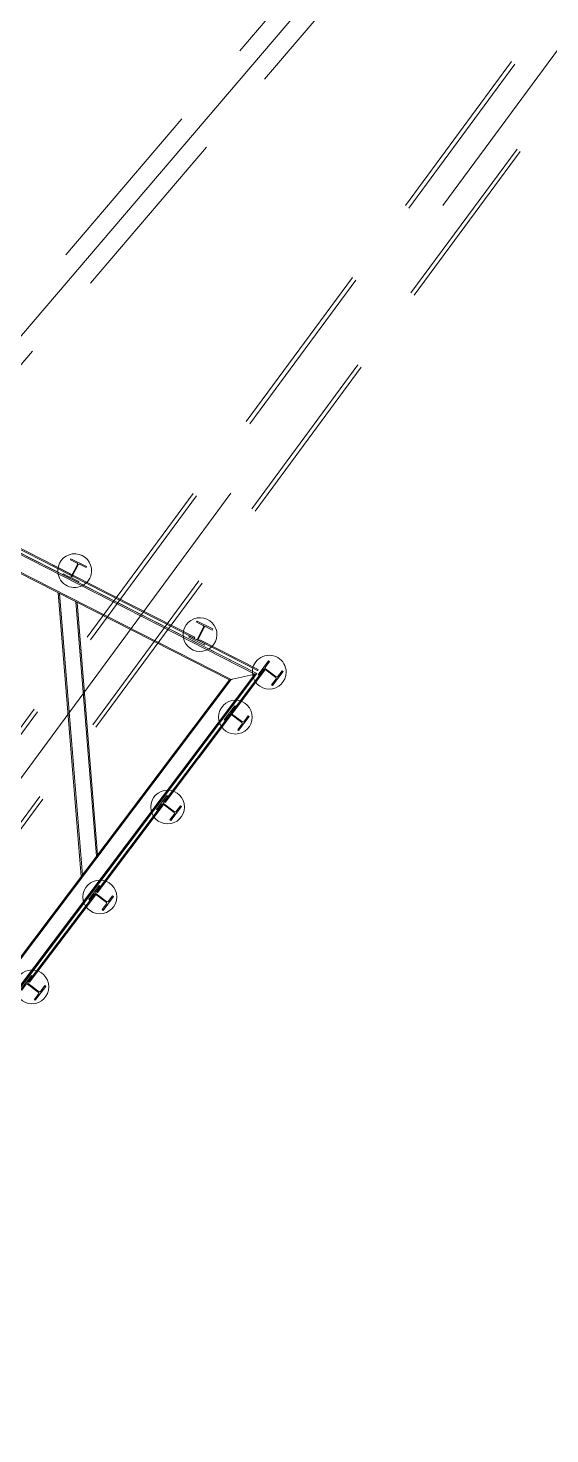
# Model space of a CAD drawing. Header units: metres. Extents: x 1753726 to 1755216, y 5920592 to 5921703.
# Drawn here: x 1753821.09 to 1753830.35, y 5920794.53 to 5920819.49 of the extents above; entities that cross this region are included whole.
import ezdxf

# ---------------------------------------------------------------- set-up
doc = ezdxf.new("R2010")
doc.units = ezdxf.units.M
doc.linetypes.add('CENTER', pattern=[50.8, 31.75, -6.35, 6.35, -6.35])
doc.linetypes.add('HIDDEN2', pattern=[4.7625, 3.175, -1.5875])
for name, color, linetype, lineweight in [('A-WALL-____-OTLN', 2, 'Continuous', 9), ('P-PIPE-____-CNTR', 1, 'CENTER', 9), ('P-PIPE-____-OTLN', 6, 'HIDDEN2', 18), ('S-BEAM-____-OTLN', 7, 'Continuous', 9), ('S-COLS-____-OTLN', 52, 'Continuous', 9), ('S-FNDN-____-OTLN', 7, 'Continuous', 9)]:
    doc.layers.add(name, color=color, linetype=linetype, lineweight=lineweight)

# ---------------------------------------------------------------- blocks, each defined once
blk = doc.blocks.new('308492-ARUP-TUTB-MOD-0001_rvt-1-X-ARUP-GL-HERNE_BAY_ALIGNMENT')
at = {"layer": 'P-PIPE-____-CNTR'}
for p, q in [((1753815.765, 5920807.934), (1753854.977, 5920853.905)), ((1753815.765, 5920807.934), (1753854.977, 5920853.905)), ((1753745.569, 5920703.891), (1753855.535, 5920853.084)), ((1753745.569, 5920703.891), (1753855.535, 5920853.084))]:
    blk.add_line(p, q, dxfattribs=at)
at = {"layer": 'P-PIPE-____-OTLN'}
for p, q in [((1753854.725, 5920854.12), (1753815.513, 5920808.148)), ((1753816.017, 5920807.719), (1753855.229, 5920853.691)), ((1753855.104, 5920853.402), (1753745.137, 5920704.209)), ((1753855.164, 5920853.357), (1753745.198, 5920704.164)), ((1753745.943, 5920703.615), (1753855.909, 5920852.808)), ((1753746, 5920703.573), (1753855.967, 5920852.766))]:
    blk.add_line(p, q, dxfattribs=at)
blk = doc.blocks.new('Arup_Column_Steel I Section_UC_AU - 310UC137-4457645-X-ARUP-GL-HERNE_BAY_ALIGNMENT')
at = {"layer": 'S-COLS-____-OTLN'}
for p, q in [((0.155, 0.16), (-0.155, 0.16)), ((-0.155, 0.16), (-0.155, 0.139)), ((-0.155, 0.16), (-0.155, 0.139)), ((0.155, 0.16), (-0.155, 0.16)), ((-0.155, 0.139), (-0.023, 0.139)), ((-0.155, 0.139), (-0.023, 0.139)), ((-0.007, 0.122), (-0.007, -0.122)), ((-0.007, 0.122), (-0.007, -0.122)), ((0.007, -0.122), (0.007, 0.122)), ((0.007, -0.122), (0.007, 0.122)), ((0.023, 0.139), (0.155, 0.139)), ((0.023, 0.139), (0.155, 0.139)), ((0.155, 0.139), (0.155, 0.16)), ((0.155, 0.139), (0.155, 0.16)), ((-0.023, -0.139), (-0.155, -0.139)), ((-0.155, -0.139), (-0.155, -0.16)), ((-0.155, -0.139), (-0.155, -0.16)), ((-0.023, -0.139), (-0.155, -0.139)), ((-0.155, -0.16), (0.155, -0.16)), ((-0.155, -0.16), (0.155, -0.16)), ((0.155, -0.139), (0.023, -0.139)), ((0.155, -0.139), (0.023, -0.139)), ((0.155, -0.16), (0.155, -0.139)), ((0.155, -0.16), (0.155, -0.139))]:
    blk.add_line(p, q, dxfattribs=at)
for centre, start_param, end_param in [((-0.023, 0.122), 4.712389, 6.283185), ((-0.023, 0.122), 4.712389, 6.283185), ((0.023, 0.122), 0, 1.570796), ((0.023, 0.122), 0, 1.570796), ((-0.023, -0.122), 3.141593, 4.712389), ((-0.023, -0.122), 3.141593, 4.712389), ((0.023, -0.122), 1.570796, 3.141593), ((0.023, -0.122), 1.570796, 3.141593)]:
    blk.add_ellipse(centre, major_axis=(0, 0.0165), ratio=1, start_param=start_param, end_param=end_param, dxfattribs=at)
blk = doc.blocks.new('Structural Foundation - Soft Pile - 600mm Dia-4342188-X-ARUP-GL-HERNE_BAY_ALIGNMENT')
at = {"layer": 'S-FNDN-____-OTLN'}
for start, end in [(0, 180), (0, 180), (180, 0), (180, 0)]:
    blk.add_arc((0, 0), 0.3, start, end, dxfattribs=at)
blk = doc.blocks.new('308492-ARUP-STTW-MOD-1300_rvt-1-X-ARUP-GL-HERNE_BAY_ALIGNMENT')
at = {"layer": 'A-WALL-____-OTLN'}
for p, q in [((1753820.031, 5920810.702), (1753821.831, 5920809.785)), ((1753821.831, 5920809.785), (1753820.031, 5920810.702)), ((1753820.04, 5920810.72), (1753821.84, 5920809.803)), ((1753821.84, 5920809.803), (1753820.04, 5920810.72)), ((1753821.528, 5920809.94), (1753821.537, 5920809.957)), ((1753821.537, 5920809.957), (1753821.528, 5920809.94)), ((1753821.528, 5920809.94), (1753824.04, 5920808.659)), ((1753824.04, 5920808.659), (1753821.528, 5920809.94)), ((1753821.537, 5920809.957), (1753824.05, 5920808.677)), ((1753824.05, 5920808.677), (1753821.537, 5920809.957)), ((1753821.84, 5920809.803), (1753821.831, 5920809.785)), ((1753821.84, 5920809.803), (1753821.831, 5920809.785)), ((1753824.05, 5920808.677), (1753824.04, 5920808.659)), ((1753824.05, 5920808.677), (1753824.04, 5920808.659)), ((1753824.13, 5920808.614), (1753824.139, 5920808.632)), ((1753824.13, 5920808.614), (1753824.139, 5920808.632)), ((1753825.163, 5920808.088), (1753824.13, 5920808.614)), ((1753824.13, 5920808.614), (1753825.163, 5920808.088)), ((1753825.172, 5920808.105), (1753824.139, 5920808.632)), ((1753824.139, 5920808.632), (1753825.172, 5920808.105)), ((1753824.108, 5920806.554), (1753825.276, 5920808.103)), ((1753825.276, 5920808.103), (1753824.108, 5920806.554)), ((1753824.124, 5920806.542), (1753825.292, 5920808.091)), ((1753825.292, 5920808.091), (1753824.124, 5920806.542)), ((1753825.172, 5920808.105), (1753825.163, 5920808.088)), ((1753825.163, 5920808.088), (1753825.172, 5920808.105)), ((1753825.276, 5920808.103), (1753825.292, 5920808.091)), ((1753825.276, 5920808.103), (1753825.292, 5920808.091)), ((1753823.507, 5920805.755), (1753824.674, 5920807.305)), ((1753824.674, 5920807.305), (1753823.507, 5920805.755)), ((1753823.523, 5920805.743), (1753824.69, 5920807.293)), ((1753824.69, 5920807.293), (1753823.523, 5920805.743)), ((1753824.674, 5920807.305), (1753824.69, 5920807.293)), ((1753824.674, 5920807.305), (1753824.69, 5920807.293)), ((1753824.124, 5920806.542), (1753824.108, 5920806.554)), ((1753824.108, 5920806.554), (1753824.124, 5920806.542)), ((1753822.303, 5920804.158), (1753823.471, 5920805.707)), ((1753823.471, 5920805.707), (1753822.303, 5920804.158)), ((1753822.319, 5920804.146), (1753823.487, 5920805.695)), ((1753823.487, 5920805.695), (1753822.319, 5920804.146)), ((1753823.471, 5920805.707), (1753823.487, 5920805.695)), ((1753823.471, 5920805.707), (1753823.487, 5920805.695)), ((1753823.523, 5920805.743), (1753823.507, 5920805.755)), ((1753823.507, 5920805.755), (1753823.523, 5920805.743)), ((1753821.099, 5920802.561), (1753822.267, 5920804.11)), ((1753822.267, 5920804.11), (1753821.099, 5920802.561)), ((1753821.115, 5920802.549), (1753822.283, 5920804.098)), ((1753822.283, 5920804.098), (1753821.115, 5920802.549)), ((1753822.267, 5920804.11), (1753822.283, 5920804.098)), ((1753822.267, 5920804.11), (1753822.283, 5920804.098)), ((1753822.319, 5920804.146), (1753822.303, 5920804.158)), ((1753822.303, 5920804.158), (1753822.319, 5920804.146)), ((1753821.115, 5920802.549), (1753821.099, 5920802.561)), ((1753821.099, 5920802.561), (1753821.115, 5920802.549))]:
    blk.add_line(p, q, dxfattribs=at)
at = {"layer": 'S-BEAM-____-OTLN'}
for p, q in [((1753818.022, 5920811.663), (1753825.15, 5920808.031)), ((1753825.15, 5920808.031), (1753818.022, 5920811.663)), ((1753825.117, 5920808.023), (1753818.027, 5920811.636)), ((1753818.027, 5920811.636), (1753825.117, 5920808.023)), ((1753825.117, 5920808.023), (1753818.027, 5920811.636)), ((1753818.096, 5920811.289), (1753824.696, 5920807.926)), ((1753824.696, 5920807.926), (1753818.096, 5920811.289)), ((1753824.696, 5920807.926), (1753818.096, 5920811.289)), ((1753824.663, 5920807.918), (1753818.102, 5920811.262)), ((1753824.663, 5920807.918), (1753818.102, 5920811.262)), ((1753821.625, 5920809.466), (1753822.033, 5920804.427)), ((1753821.625, 5920809.466), (1753822.033, 5920804.427)), ((1753821.625, 5920809.466), (1753821.648, 5920809.455)), ((1753821.648, 5920809.455), (1753821.625, 5920809.466)), ((1753821.648, 5920809.455), (1753822.053, 5920804.454)), ((1753822.053, 5920804.454), (1753821.648, 5920809.455)), ((1753821.648, 5920809.455), (1753822.053, 5920804.454)), ((1753821.921, 5920809.315), (1753821.665, 5920809.446)), ((1753821.665, 5920809.446), (1753821.921, 5920809.315)), ((1753822.304, 5920804.787), (1753821.939, 5920809.307)), ((1753821.939, 5920809.307), (1753821.961, 5920809.295)), ((1753821.961, 5920809.295), (1753821.939, 5920809.307)), ((1753822.304, 5920804.787), (1753821.939, 5920809.307)), ((1753822.304, 5920804.787), (1753821.939, 5920809.307)), ((1753822.324, 5920804.813), (1753821.961, 5920809.295)), ((1753822.324, 5920804.813), (1753821.961, 5920809.295)), ((1753816.738, 5920797.401), (1753824.663, 5920807.918)), ((1753816.738, 5920797.401), (1753824.663, 5920807.918)), ((1753824.696, 5920807.926), (1753816.742, 5920797.37)), ((1753816.742, 5920797.37), (1753824.696, 5920807.926)), ((1753816.742, 5920797.37), (1753824.696, 5920807.926)), ((1753816.797, 5920796.981), (1753825.117, 5920808.023)), ((1753825.117, 5920808.023), (1753816.797, 5920796.981)), ((1753816.797, 5920796.981), (1753825.117, 5920808.023)), ((1753825.15, 5920808.031), (1753816.801, 5920796.951)), ((1753816.801, 5920796.951), (1753825.15, 5920808.031)), ((1753824.663, 5920807.918), (1753824.696, 5920807.926)), ((1753824.696, 5920807.926), (1753824.663, 5920807.918)), ((1753824.696, 5920807.926), (1753824.663, 5920807.918)), ((1753824.663, 5920807.918), (1753824.696, 5920807.926)), ((1753824.721, 5920807.932), (1753825.092, 5920808.017)), ((1753825.092, 5920808.017), (1753824.721, 5920807.932)), ((1753825.092, 5920808.017), (1753824.721, 5920807.932)), ((1753824.721, 5920807.932), (1753825.092, 5920808.017)), ((1753825.15, 5920808.031), (1753825.117, 5920808.023)), ((1753825.117, 5920808.023), (1753825.15, 5920808.031)), ((1753825.15, 5920808.031), (1753825.117, 5920808.023)), ((1753825.15, 5920808.031), (1753825.117, 5920808.023)), ((1753822.324, 5920804.813), (1753822.304, 5920804.787)), ((1753822.304, 5920804.787), (1753822.324, 5920804.813)), ((1753822.289, 5920804.767), (1753822.068, 5920804.473)), ((1753822.068, 5920804.473), (1753822.289, 5920804.767)), ((1753822.033, 5920804.427), (1753822.053, 5920804.454)), ((1753822.053, 5920804.454), (1753822.033, 5920804.427))]:
    blk.add_line(p, q, dxfattribs=at)
at = {"layer": 'S-BEAM-____-OTLN', "flags": 128}
for points in [[(1753821.648, 5920809.455), (1753821.658, 5920809.45)], [(1753821.665, 5920809.446), (1753821.655, 5920809.451)], [(1753821.921, 5920809.315), (1753821.932, 5920809.31)], [(1753821.939, 5920809.307), (1753821.929, 5920809.312)], [(1753824.696, 5920807.926), (1753824.707, 5920807.928), (1753824.716, 5920807.93)], [(1753824.696, 5920807.926), (1753824.707, 5920807.928), (1753824.716, 5920807.93)], [(1753824.721, 5920807.932), (1753824.712, 5920807.929), (1753824.701, 5920807.927)], [(1753824.721, 5920807.932), (1753824.712, 5920807.929), (1753824.701, 5920807.927)], [(1753825.092, 5920808.017), (1753825.102, 5920808.019), (1753825.113, 5920808.022)], [(1753825.092, 5920808.017), (1753825.102, 5920808.019), (1753825.113, 5920808.022)], [(1753825.117, 5920808.023), (1753825.106, 5920808.02), (1753825.097, 5920808.018)], [(1753825.117, 5920808.023), (1753825.106, 5920808.02), (1753825.097, 5920808.018)], [(1753822.289, 5920804.767), (1753822.295, 5920804.775), (1753822.302, 5920804.784)], [(1753822.304, 5920804.787), (1753822.297, 5920804.778), (1753822.292, 5920804.771)], [(1753822.053, 5920804.454), (1753822.059, 5920804.462), (1753822.065, 5920804.47)], [(1753822.068, 5920804.473), (1753822.062, 5920804.466), (1753822.055, 5920804.457)]]:
    blk.add_lwpolyline(points, dxfattribs=at)
at = {"layer": 'S-FNDN-____-OTLN'}
for centre, start, end in [((1753824.142, 5920808.724), 100, 280), ((1753824.142, 5920808.724), 100, 280), ((1753824.142, 5920808.724), 280, 100), ((1753824.142, 5920808.724), 280, 100), ((1753825.371, 5920808.057), 180, 0), ((1753825.371, 5920808.057), 180, 0)]:
    blk.add_arc(centre, 0.3, start, end, dxfattribs=at)
blk.add_ellipse((1753825.371, 5920808.057), major_axis=(0.3, 0), ratio=1, start_param=0, end_param=3.141593, dxfattribs=at)
blk.add_ellipse((1753825.371, 5920808.057), major_axis=(0.3, 0), ratio=1, start_param=0, end_param=3.141593, dxfattribs=at)
at = {"layer": 'S-COLS-____-OTLN'}
for p, rotation in [((1753821.916, 5920809.859), 153.0000000000029), ((1753824.156, 5920808.751), 333.0000000000003), ((1753825.395, 5920808.039), 233.0000000000004), ((1753824.793, 5920807.24), 233.0000000000004), ((1753823.589, 5920805.643), 233.0000000000004), ((1753822.386, 5920804.046), 233.0000000000004), ((1753821.182, 5920802.449), 233.0000000000004)]:
    blk.add_blockref('Arup_Column_Steel I Section_UC_AU - 310UC137-4457645-X-ARUP-GL-HERNE_BAY_ALIGNMENT', p, dxfattribs=dict(at, rotation=rotation))
at = {"layer": 'S-FNDN-____-OTLN', "rotation": 356.4651026925936}
blk.add_blockref('Structural Foundation - Soft Pile - 600mm Dia-4342188-X-ARUP-GL-HERNE_BAY_ALIGNMENT', (1753821.916, 5920809.859), dxfattribs=at)
at = {"layer": 'S-FNDN-____-OTLN'}
for p in [(1753824.769, 5920807.258), (1753823.566, 5920805.661), (1753822.362, 5920804.064), (1753821.158, 5920802.467)]:
    blk.add_blockref('Structural Foundation - Soft Pile - 600mm Dia-4342188-X-ARUP-GL-HERNE_BAY_ALIGNMENT', p, dxfattribs=at)

msp = doc.modelspace()

# ---------------------------------------------------------------- block references
for name in ['308492-ARUP-TUTB-MOD-0001_rvt-1-X-ARUP-GL-HERNE_BAY_ALIGNMENT', '308492-ARUP-STTW-MOD-1300_rvt-1-X-ARUP-GL-HERNE_BAY_ALIGNMENT']:
    msp.add_blockref(name, (0, 0))

doc.saveas('drawing.dxf')
